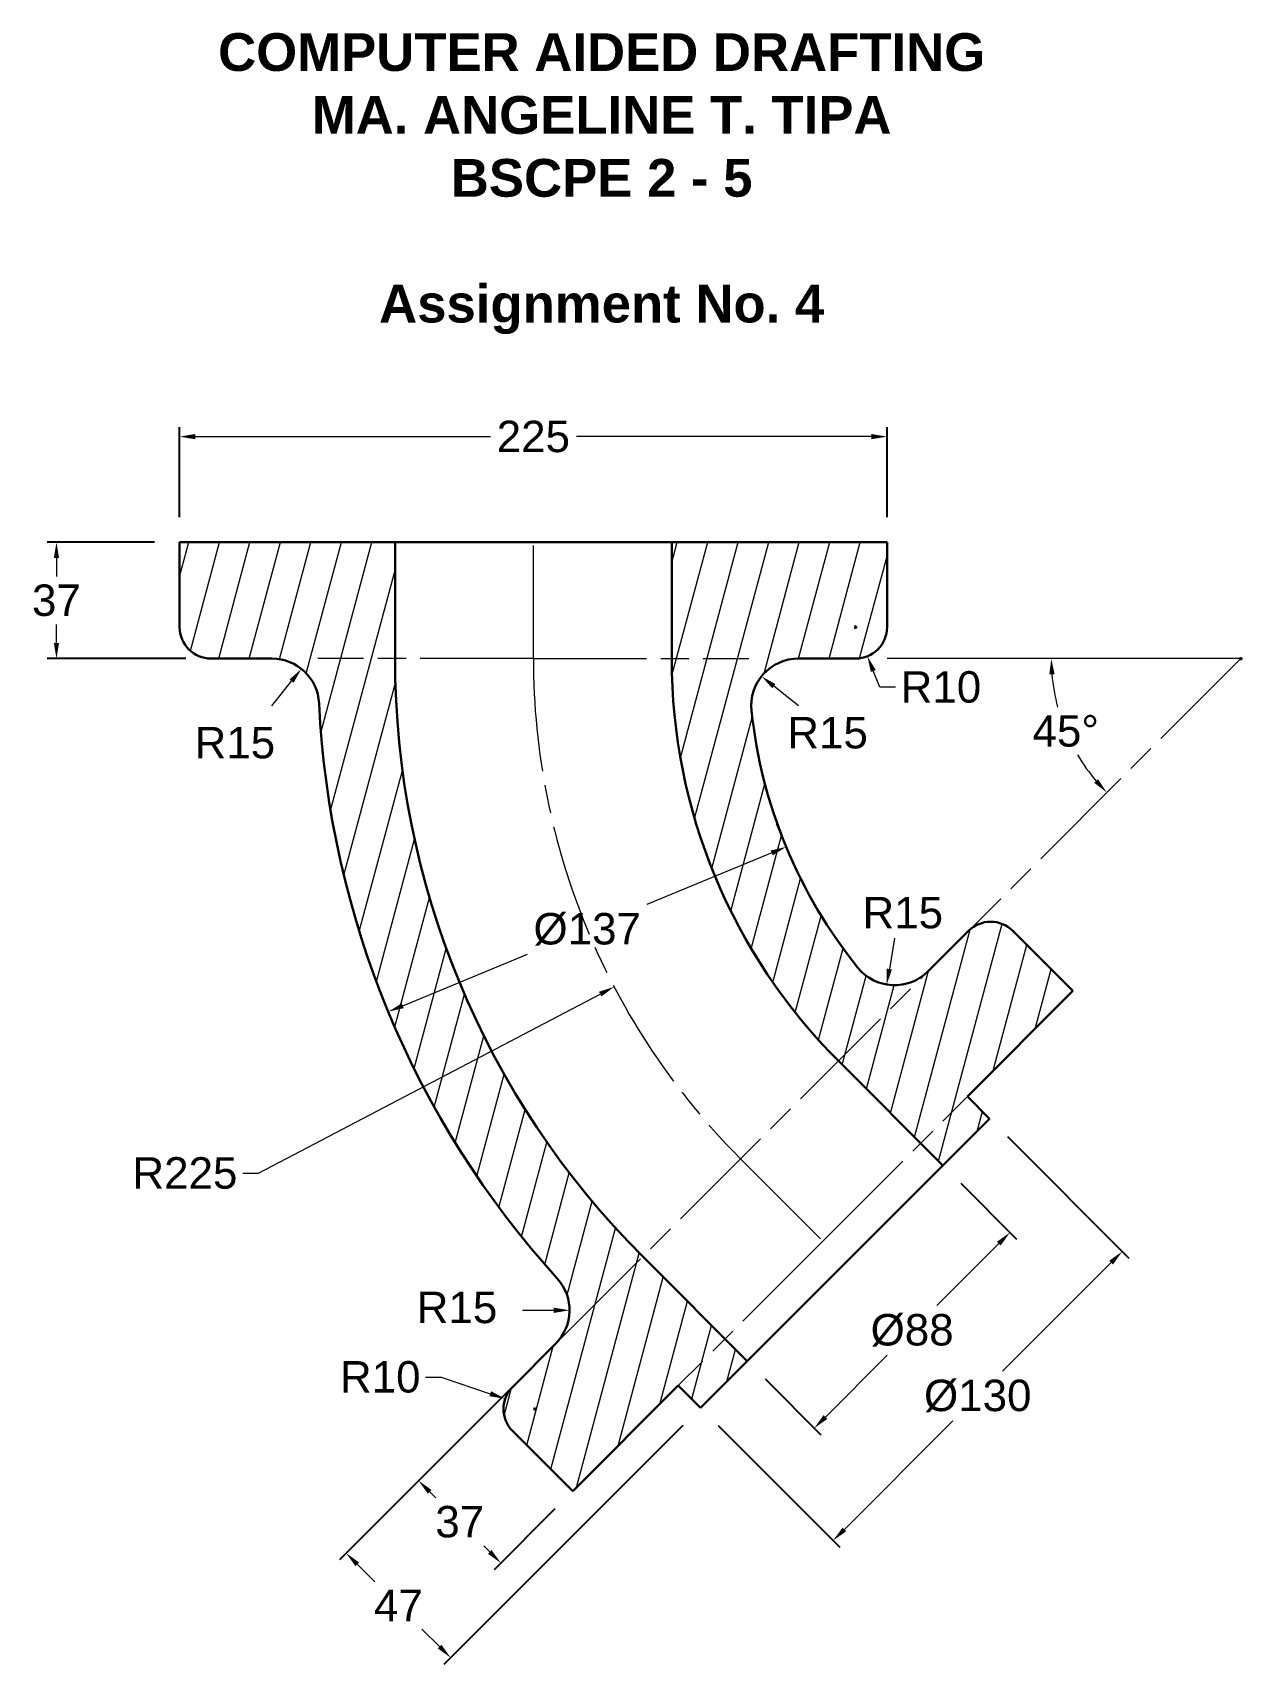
# Model space of a CAD drawing. Header units: inches. Extents: x 4135 to 4520, y 1749 to 2268.
import ezdxf

# ---------------------------------------------------------------- set-up
doc = ezdxf.new("R2010")
doc.units = ezdxf.units.IN
doc.header["$LTSCALE"] = 1.5
doc.header["$MEASUREMENT"] = 0
doc.linetypes.add('ACAD_ISO08W100', pattern=[36, 24, -3, 6, -3])
for name, color, linetype, lineweight in [('center line', 122, 'ACAD_ISO08W100', 13), ('extension line', 52, 'Continuous', 13), ('guide line', 142, 'Continuous', 9), ('hatch line', 7, 'Continuous', 13), ('object line', 7, 'Continuous', 30)]:
    doc.layers.add(name, color=color, linetype=linetype, lineweight=lineweight)
doc.styles.get("Standard").update_dxf_attribs({"font": 'arial.ttf'})
doc.dimstyles.new('ISO-25', dxfattribs={"dimtxt": 10, "dimasz": 5, "dimexe": 3, "dimexo": 8, "dimgap": 2.5, "dimtad": 0, "dimtih": 1, "dimtoh": 1, "dimdec": 0, "dimdsep": 46, "dimtxsty": 'Standard', "dimcen": 0.5, "dimadec": 0, "dimazin": 0, "dimtfac": 1, "dimtdec": 0, "dimtofl": 0, "dimtmove": 0, "dimatfit": 3, "dimfxl": 0.03937, "dimlwd": 13, "dimarcsym": 0})

# ---------------------------------------------------------------- blocks, each defined once
blk = doc.blocks.new('*D2')
at = {"layer": 'Defpoints', "color": 0, "transparency": 16777216}
for p in [(4406.65, 2139.81), (4181.65, 2106.22), (4406.65, 2106.22)]:
    blk.add_point(p, dxfattribs=at)
at = {"layer": 'extension line', "color": 0, "linetype": 'Continuous', "lineweight": -2, "transparency": 16777216}
for p, q in [((4181.65, 2114.22), (4181.65, 2142.81)), ((4406.65, 2114.22), (4406.65, 2142.81))]:
    blk.add_line(p, q, dxfattribs=at)
at = {"layer": 'extension line', "color": 0, "linetype": 'Continuous', "lineweight": 13, "transparency": 16777216}
for p, q in [((4186.65, 2139.81), (4280.48, 2139.81)), ((4401.65, 2139.81), (4307.82, 2139.81))]:
    blk.add_line(p, q, dxfattribs=at)
at = {"layer": 'extension line', "color": 0, "transparency": 16777216}
for points in [[(4186.65, 2140.65), (4186.65, 2138.98), (4181.65, 2139.81)], [(4401.65, 2140.65), (4401.65, 2138.98), (4406.65, 2139.81)]]:
    blk.add_solid(points, dxfattribs=at)
at = {"layer": 'extension line', "color": 0, "transparency": 16777216, "insert": (4294.15, 2139.81), "char_height": 10, "attachment_point": 5}
blk.add_mtext('225', dxfattribs=at)
blk = doc.blocks.new('*D3')
at = {"layer": 'Defpoints', "color": 0, "transparency": 16777216}
for p in [(4424.4, 1908), (4445.73, 1886.67), (4362.18, 1845.77)]:
    blk.add_point(p, dxfattribs=at)
at = {"layer": 'extension line', "color": 0, "linetype": 'Continuous', "lineweight": -2, "transparency": 16777216}
for p, q in [((4430.06, 1902.34), (4447.85, 1884.55)), ((4367.83, 1840.11), (4385.62, 1822.32))]:
    blk.add_line(p, q, dxfattribs=at)
at = {"layer": 'extension line', "color": 0, "linetype": 'Continuous', "lineweight": 13, "transparency": 16777216}
for p, q in [((4442.19, 1883.13), (4422.5, 1863.44)), ((4387.04, 1827.98), (4406.73, 1847.67))]:
    blk.add_line(p, q, dxfattribs=at)
at = {"layer": 'extension line', "color": 0, "transparency": 16777216}
for points in [[(4441.6, 1883.72), (4442.78, 1882.55), (4445.73, 1886.67)], [(4386.45, 1828.57), (4387.63, 1827.39), (4383.5, 1824.45)]]:
    blk.add_solid(points, dxfattribs=at)
at = {"layer": 'extension line', "color": 0, "transparency": 16777216, "insert": (4414.62, 1855.56), "char_height": 10, "attachment_point": 5}
blk.add_mtext('%%C88', dxfattribs=at)
blk = doc.blocks.new('*D4')
at = {"layer": 'Defpoints', "color": 0, "transparency": 16777216}
for p in [(4439.25, 1922.85), (4481.45, 1880.64), (4347.33, 1830.92)]:
    blk.add_point(p, dxfattribs=at)
at = {"layer": 'extension line', "color": 0, "linetype": 'Continuous', "lineweight": -2, "transparency": 16777216}
for p, q in [((4444.91, 1917.19), (4483.58, 1878.52)), ((4352.98, 1825.27), (4391.65, 1786.6))]:
    blk.add_line(p, q, dxfattribs=at)
at = {"layer": 'extension line', "color": 0, "linetype": 'Continuous', "lineweight": 13, "transparency": 16777216}
for p, q in [((4477.92, 1877.11), (4443.38, 1842.57)), ((4393.07, 1792.25), (4427.61, 1826.8))]:
    blk.add_line(p, q, dxfattribs=at)
at = {"layer": 'extension line', "color": 0, "transparency": 16777216}
for points in [[(4477.33, 1877.7), (4478.51, 1876.52), (4481.45, 1880.64)], [(4392.48, 1792.84), (4393.66, 1791.67), (4389.53, 1788.72)]]:
    blk.add_solid(points, dxfattribs=at)
at = {"layer": 'extension line', "color": 0, "transparency": 16777216, "insert": (4435.49, 1834.68), "char_height": 10, "attachment_point": 5}
blk.add_mtext('%%C130', dxfattribs=at)
blk = doc.blocks.new('*D5')
at = {"layer": 'Defpoints', "color": 0, "transparency": 16777216}
for p in [(4374.57, 2009.33), (4374.57, 2009.33), (4248, 1956.9)]:
    blk.add_point(p, dxfattribs=at)
at = {"layer": 'extension line', "color": 0, "linetype": 'Continuous', "lineweight": -2, "transparency": 16777216}
for p, q in [((4371.51, 2016.72), (4373.42, 2012.1)), ((4244.93, 1964.29), (4246.85, 1959.67))]:
    blk.add_line(p, q, dxfattribs=at)
at = {"layer": 'extension line', "color": 0, "linetype": 'Continuous', "lineweight": 13, "transparency": 16777216}
for p, q in [((4369.95, 2007.41), (4330.27, 1990.98)), ((4252.62, 1958.81), (4292.29, 1975.25))]:
    blk.add_line(p, q, dxfattribs=at)
at = {"layer": 'extension line', "color": 0, "transparency": 16777216}
for points in [[(4369.63, 2008.18), (4370.27, 2006.64), (4374.57, 2009.33)], [(4252.3, 1959.58), (4252.93, 1958.04), (4248, 1956.9)]]:
    blk.add_solid(points, dxfattribs=at)
at = {"layer": 'extension line', "color": 0, "transparency": 16777216, "insert": (4311.28, 1983.11), "char_height": 10, "attachment_point": 5}
blk.add_mtext('%%C137', dxfattribs=at)
blk = doc.blocks.new('*D6')
at = {"layer": 'Defpoints', "color": 0, "transparency": 16777216}
for p in [(4181.65, 2106.22), (4142.47, 2069.22), (4191.65, 2069.22)]:
    blk.add_point(p, dxfattribs=at)
at = {"layer": 'extension line', "color": 0, "linetype": 'Continuous', "lineweight": -2, "transparency": 16777216}
for p, q in [((4173.65, 2106.22), (4139.47, 2106.22)), ((4183.65, 2069.22), (4139.47, 2069.22))]:
    blk.add_line(p, q, dxfattribs=at)
at = {"layer": 'extension line', "color": 0, "linetype": 'Continuous', "lineweight": 13, "transparency": 16777216}
for p, q in [((4142.47, 2101.22), (4142.47, 2095.33)), ((4142.47, 2074.22), (4142.47, 2080.11))]:
    blk.add_line(p, q, dxfattribs=at)
at = {"layer": 'extension line', "color": 0, "transparency": 16777216}
for points in [[(4141.63, 2101.22), (4143.3, 2101.22), (4142.47, 2106.22)], [(4141.63, 2074.22), (4143.3, 2074.22), (4142.47, 2069.22)]]:
    blk.add_solid(points, dxfattribs=at)
at = {"layer": 'extension line', "color": 0, "transparency": 16777216, "insert": (4142.47, 2087.72), "char_height": 10, "attachment_point": 5}
blk.add_mtext('37', dxfattribs=at)
blk = doc.blocks.new('*D7')
at = {"layer": 'Defpoints', "color": 0, "transparency": 16777216}
for p in [(4287.58, 1837.64), (4257.66, 1807.72), (4306.67, 1804.41)]:
    blk.add_point(p, dxfattribs=at)
at = {"layer": 'extension line', "color": 0, "linetype": 'Continuous', "lineweight": -2, "transparency": 16777216}
for p, q in [((4281.92, 1831.98), (4255.54, 1805.6)), ((4301.01, 1798.75), (4281.7, 1779.44))]:
    blk.add_line(p, q, dxfattribs=at)
at = {"layer": 'extension line', "color": 0, "linetype": 'Continuous', "lineweight": 13, "transparency": 16777216}
for p, q in [((4261.19, 1804.19), (4263.13, 1802.25)), ((4280.28, 1785.09), (4278.35, 1787.03))]:
    blk.add_line(p, q, dxfattribs=at)
at = {"layer": 'extension line', "color": 0, "transparency": 16777216}
for points in [[(4261.78, 1804.77), (4260.6, 1803.6), (4257.66, 1807.72)], [(4280.87, 1785.68), (4279.7, 1784.5), (4283.82, 1781.56)]]:
    blk.add_solid(points, dxfattribs=at)
at = {"layer": 'extension line', "color": 0, "transparency": 16777216, "insert": (4270.74, 1794.64), "char_height": 10, "attachment_point": 5}
blk.add_mtext('37', dxfattribs=at)
blk = doc.blocks.new('*D8')
at = {"layer": 'Defpoints', "color": 0, "transparency": 16777216}
for p in [(4301.27, 1851.33), (4347.33, 1830.92), (4267.85, 1751.44)]:
    blk.add_point(p, dxfattribs=at)
at = {"layer": 'extension line', "color": 0, "linetype": 'Continuous', "lineweight": -2, "transparency": 16777216}
for p, q in [((4295.61, 1845.68), (4232.49, 1782.56)), ((4341.67, 1825.27), (4265.73, 1749.32))]:
    blk.add_line(p, q, dxfattribs=at)
at = {"layer": 'extension line', "color": 0, "linetype": 'Continuous', "lineweight": 13, "transparency": 16777216}
for p, q in [((4238.15, 1781.14), (4243.73, 1775.56)), ((4264.31, 1754.98), (4258.73, 1760.56))]:
    blk.add_line(p, q, dxfattribs=at)
at = {"layer": 'extension line', "color": 0, "transparency": 16777216}
for points in [[(4238.74, 1781.73), (4237.56, 1780.55), (4234.61, 1784.68)], [(4264.9, 1755.57), (4263.72, 1754.39), (4267.85, 1751.44)]]:
    blk.add_solid(points, dxfattribs=at)
at = {"layer": 'extension line', "color": 0, "transparency": 16777216, "insert": (4251.23, 1768.06), "char_height": 10, "attachment_point": 5}
blk.add_mtext('47', dxfattribs=at)
blk = doc.blocks.new('*D9')
at = {"layer": 'Defpoints', "color": 0, "transparency": 16777216}
for p in [(4220.37, 2065.94), (4211.02, 2054.22)]:
    blk.add_point(p, dxfattribs=at)
at = {"layer": 'extension line', "color": 0, "linetype": 'Continuous', "lineweight": 13, "transparency": 16777216}
blk.add_line((4211.02, 2054.22), (4217.25, 2062.04), dxfattribs=at)
at = {"layer": 'extension line', "color": 0, "transparency": 16777216}
blk.add_solid([(4216.6, 2062.56), (4217.91, 2061.52), (4220.37, 2065.94)], dxfattribs=at)
at = {"layer": 'extension line', "color": 0, "transparency": 16777216, "insert": (4199.21, 2042.42), "char_height": 10, "attachment_point": 5}
blk.add_mtext('R15', dxfattribs=at)
blk = doc.blocks.new('*D10')
at = {"layer": 'Defpoints', "color": 0, "transparency": 16777216}
for p in [(4290.66, 1861.94), (4305.66, 1861.94)]:
    blk.add_point(p, dxfattribs=at)
at = {"layer": 'extension line', "color": 0, "linetype": 'Continuous', "lineweight": 13, "transparency": 16777216}
blk.add_line((4290.66, 1861.94), (4300.66, 1861.94), dxfattribs=at)
at = {"layer": 'extension line', "color": 0, "transparency": 16777216}
blk.add_solid([(4300.66, 1862.77), (4300.66, 1861.11), (4305.66, 1861.94)], dxfattribs=at)
at = {"layer": 'extension line', "color": 0, "transparency": 16777216, "insert": (4269.87, 1862.79), "char_height": 10, "attachment_point": 5}
blk.add_mtext('R15', dxfattribs=at)
blk = doc.blocks.new('*D11')
at = {"layer": 'Defpoints', "color": 0, "transparency": 16777216}
for p in [(4519.15, 2069.22), (4319.84, 1964.82)]:
    blk.add_point(p, dxfattribs=at)
at = {"layer": 'extension line', "color": 0, "lineweight": -2, "transparency": 16777216}
for p, q in [((4518.65, 2069.22), (4519.65, 2069.22)), ((4519.15, 2068.72), (4519.15, 2069.72))]:
    blk.add_line(p, q, dxfattribs=at)
at = {"layer": 'extension line', "color": 0, "linetype": 'Continuous', "lineweight": 13, "transparency": 16777216}
for p, q in [((4206.7, 1905.56), (4315.41, 1962.5)), ((4201.7, 1905.56), (4206.7, 1905.56))]:
    blk.add_line(p, q, dxfattribs=at)
at = {"layer": 'extension line', "color": 0, "transparency": 16777216}
blk.add_solid([(4315.02, 1963.24), (4315.8, 1961.76), (4319.84, 1964.82)], dxfattribs=at)
at = {"layer": 'extension line', "color": 0, "transparency": 16777216, "insert": (4183.33, 1905.56), "char_height": 10, "attachment_point": 5}
blk.add_mtext('R225', dxfattribs=at)
blk = doc.blocks.new('*D13')
at = {"layer": 'Defpoints', "color": 0, "transparency": 16777216}
for p in [(4285.18, 1833.79), (4294.65, 1830.57)]:
    blk.add_point(p, dxfattribs=at)
at = {"layer": 'extension line', "color": 0, "linetype": 'Continuous', "lineweight": 13, "transparency": 16777216}
for p, q in [((4259.88, 1840.71), (4264.88, 1840.71)), ((4264.88, 1840.71), (4280.45, 1835.41))]:
    blk.add_line(p, q, dxfattribs=at)
at = {"layer": 'extension line', "color": 0, "lineweight": -2, "transparency": 16777216}
for p, q in [((4294.15, 1830.57), (4295.15, 1830.57)), ((4294.65, 1830.07), (4294.65, 1831.07))]:
    blk.add_line(p, q, dxfattribs=at)
at = {"layer": 'extension line', "color": 0, "transparency": 16777216}
blk.add_solid([(4280.72, 1836.19), (4280.18, 1834.62), (4285.18, 1833.79)], dxfattribs=at)
at = {"layer": 'extension line', "color": 0, "transparency": 16777216, "insert": (4245.45, 1840.71), "char_height": 10, "attachment_point": 5}
blk.add_mtext('R10', dxfattribs=at)
blk = doc.blocks.new('*D14')
at = {"layer": 'Defpoints', "color": 0, "transparency": 16777216}
for p in [(4409.06, 1980.33), (4406.54, 1965.54)]:
    blk.add_point(p, dxfattribs=at)
at = {"layer": 'extension line', "color": 0, "linetype": 'Continuous', "lineweight": 13, "transparency": 16777216}
blk.add_line((4409.06, 1980.33), (4407.38, 1970.47), dxfattribs=at)
at = {"layer": 'extension line', "color": 0, "transparency": 16777216}
blk.add_solid([(4406.56, 1970.61), (4408.2, 1970.33), (4406.54, 1965.54)], dxfattribs=at)
at = {"layer": 'extension line', "color": 0, "transparency": 16777216, "insert": (4411.65, 1988.35), "char_height": 10, "attachment_point": 5}
blk.add_mtext('R15', dxfattribs=at)
blk = doc.blocks.new('*D15')
at = {"layer": 'Defpoints', "color": 0, "transparency": 16777216}
for p in [(4366.73, 2063.58), (4378.45, 2054.22)]:
    blk.add_point(p, dxfattribs=at)
at = {"layer": 'extension line', "color": 0, "linetype": 'Continuous', "lineweight": 13, "transparency": 16777216}
blk.add_line((4378.45, 2054.22), (4370.64, 2060.46), dxfattribs=at)
at = {"layer": 'extension line', "color": 0, "transparency": 16777216}
blk.add_solid([(4371.16, 2061.11), (4370.12, 2059.8), (4366.73, 2063.58)], dxfattribs=at)
at = {"layer": 'extension line', "color": 0, "transparency": 16777216, "insert": (4387.73, 2045.58), "char_height": 10, "attachment_point": 5}
blk.add_mtext('R15', dxfattribs=at)
blk = doc.blocks.new('*D16')
at = {"layer": 'Defpoints', "color": 0, "transparency": 16777216}
for p in [(4396.65, 2079.22), (4400.39, 2069.94)]:
    blk.add_point(p, dxfattribs=at)
at = {"layer": 'extension line', "color": 0, "lineweight": -2, "transparency": 16777216}
for p, q in [((4396.15, 2079.22), (4397.15, 2079.22)), ((4396.65, 2078.72), (4396.65, 2079.72))]:
    blk.add_line(p, q, dxfattribs=at)
at = {"layer": 'extension line', "color": 0, "linetype": 'Continuous', "lineweight": 13, "transparency": 16777216}
for p, q in [((4404.35, 2060.14), (4402.27, 2065.31)), ((4409.35, 2060.14), (4404.35, 2060.14))]:
    blk.add_line(p, q, dxfattribs=at)
at = {"layer": 'extension line', "color": 0, "transparency": 16777216}
blk.add_solid([(4403.04, 2065.62), (4401.49, 2064.99), (4400.39, 2069.94)], dxfattribs=at)
at = {"layer": 'extension line', "color": 0, "transparency": 16777216, "insert": (4423.78, 2060.14), "char_height": 10, "attachment_point": 5}
blk.add_mtext('R10', dxfattribs=at)
blk = doc.blocks.new('*D17')
at = {"layer": 'Defpoints', "color": 0, "transparency": 16777216}
for p in [(4406.65, 2069.22), (4519.15, 2069.22), (4519.15, 2069.22), (4460.94, 2053.62), (4287.58, 1837.64)]:
    blk.add_point(p, dxfattribs=at)
at = {"layer": 'extension line', "color": 0, "linetype": 'Continuous', "lineweight": 13, "transparency": 16777216}
for start, end in [(184.7545, 194.8822), (210.5663, 220.2455)]:
    blk.add_arc((4519.15, 2069.22), 60.27, start, end, dxfattribs=at)
at = {"layer": 'extension line', "color": 0, "transparency": 16777216}
for points in [[(4458.26, 2064.19), (4459.92, 2064.26), (4458.88, 2069.22)], [(4473.76, 2030.84), (4472.54, 2029.71), (4476.54, 2026.6)]]:
    blk.add_solid(points, dxfattribs=at)
at = {"layer": 'extension line', "color": 0, "transparency": 16777216, "insert": (4463.47, 2046.15), "char_height": 10, "attachment_point": 5}
blk.add_mtext('45°', dxfattribs=at)

msp = doc.modelspace()

# ---------------------------------------------------------------- hatches: boundary and pattern name
at = {"layer": 'hatch line'}
h = msp.add_hatch(dxfattribs=at)
h.set_pattern_fill('ANSI31', color=256, scale=75, angle=30)
h.paths.add_polyline_path([(4250.15, 2069.22), (4250.15, 2106.22), (4181.65, 2106.22), (4181.65, 2079.22, 0.414214), (4191.65, 2069.22), (4211.02, 2069.22, -0.400037), (4226, 2054.95, 0.173746), (4301.77, 1872.02, -0.400037), (4301.27, 1851.33), (4287.58, 1837.64, 0.414214), (4287.58, 1823.5), (4306.67, 1804.41), (4340.26, 1837.99), (4347.33, 1830.92), (4362.18, 1845.77), (4328.94, 1879.01, -0.198912)])
h.paths.add_polyline_path([(4406.65, 2106.22), (4338.15, 2106.22), (4338.15, 2069.22, 0.198912), (4391.17, 1941.23), (4424.4, 1908), (4439.25, 1922.85), (4432.18, 1929.92), (4465.77, 1963.5), (4446.68, 1982.6, 0.414214), (4432.53, 1982.6), (4419.66, 1969.73, -0.445674), (4397.38, 1970.91, -0.144234), (4363.54, 2052.63, -0.445674), (4378.45, 2069.22), (4396.65, 2069.22, 0.414214), (4406.65, 2079.22)])

# ---------------------------------------------------------------- linework, layer by layer
at = {"layer": 'center line'}
for p, q in [((4294.15, 2069.22), (4294.15, 2106.22)), ((4294.15, 2069.22), (4225.65, 2069.22)), ((4519.15, 2069.22), (4287.58, 1837.64)), ((4294.15, 2069.22), (4362.65, 2069.22)), ((4386.22, 1883.96), (4432.18, 1929.92)), ((4360.06, 1910.12), (4386.22, 1883.96)), ((4386.22, 1883.96), (4340.26, 1837.99))]:
    msp.add_line(p, q, dxfattribs=at)
msp.add_arc((4519.15, 2069.22), 225, 180, 225, dxfattribs=at)
at = {"layer": 'guide line'}
msp.add_line((4519.15, 2069.22), (4406.65, 2069.22), dxfattribs=at)
at = {"layer": 'object line'}
for p, q in [((4181.65, 2106.22), (4181.65, 2079.22)), ((4294.15, 2106.22), (4181.65, 2106.22)), ((4250.15, 2106.22), (4250.15, 2069.22)), ((4294.15, 2106.22), (4406.65, 2106.22)), ((4338.15, 2106.22), (4338.15, 2069.22)), ((4406.65, 2106.22), (4406.65, 2079.22)), ((4211.02, 2069.22), (4191.65, 2069.22)), ((4378.45, 2069.22), (4396.65, 2069.22)), ((4432.53, 1982.6), (4419.66, 1969.73)), ((4465.77, 1963.5), (4446.68, 1982.6)), ((4432.18, 1929.92), (4465.77, 1963.5)), ((4391.17, 1941.23), (4424.4, 1908)), ((4439.25, 1922.85), (4432.18, 1929.92)), ((4347.33, 1830.92), (4439.25, 1922.85)), ((4328.94, 1879.01), (4362.18, 1845.77)), ((4301.27, 1851.33), (4287.58, 1837.64)), ((4340.26, 1837.99), (4306.67, 1804.41)), ((4340.26, 1837.99), (4347.33, 1830.92)), ((4306.67, 1804.41), (4287.58, 1823.5))]:
    msp.add_line(p, q, dxfattribs=at)
for centre, radius, start, end in [((4191.65, 2079.22), 10, 180, 270), ((4396.65, 2079.22), 10, 270, 0), ((4211.02, 2054.22), 15, 2.787, 90), ((4519.15, 2069.22), 269, 180, 225), ((4519.15, 2069.22), 181, 180, 225), ((4378.45, 2054.22), 15, 90, 186.0852), ((4519.15, 2069.22), 293.5, 182.787, 222.213), ((4519.15, 2069.22), 156.5, 186.0852, 218.9148), ((4439.6, 1975.53), 10, 45, 135), ((4409.06, 1980.33), 15, 218.9148, 315), ((4290.66, 1861.94), 15, 315, 42.213), ((4294.65, 1830.57), 10, 135, 225)]:
    msp.add_arc(centre, radius, start, end, dxfattribs=at)

# ---------------------------------------------------------------- texts
at = {"layer": 'object line', "insert": (4178.51, 2268.13), "char_height": 12, "attachment_point": 1}
msp.add_mtext_dynamic_manual_height_columns('\\pxqc;{\\fArial|b1|i0|c0|p34;COMPUTER AIDED DRAFTING\\PMA. ANGELINE T. TIPA\\PBSCPE 2 - 5\\P\\PAssignment No. 4}', width=274.733, gutter_width=0.492, heights=[0], dxfattribs=at)

# ---------------------------------------------------------------- dimensions: what is measured, and where the dimension line sits
at = {"layer": 'extension line'}
dim = msp.add_linear_dim(base=(4406.65, 2139.81), p1=(4181.65, 2106.22), p2=(4406.65, 2106.22), dimstyle='ISO-25', dxfattribs=at)
dim.commit()
dim.dimension.update_dxf_attribs({"geometry": '*D2', "text_midpoint": (4294.15, 2139.81)})
for base, p1, p2, angle, picture, middle in [((4142.47, 2069.22), (4181.65, 2106.22), (4191.65, 2069.22), 270, '*D6', (4142.47, 2087.72)), ((4267.85, 1751.44), (4301.27, 1851.33), (4347.33, 1830.92), 315, '*D8', (4251.23, 1768.06)), ((4257.66, 1807.72), (4306.67, 1804.41), (4287.58, 1837.64), 315, '*D7', (4270.74, 1794.64))]:
    dim = msp.add_linear_dim(base=base, p1=p1, p2=p2, angle=angle, dimstyle='ISO-25', dxfattribs=at)
    dim.commit()
    dim.dimension.update_dxf_attribs({"geometry": picture, "text_midpoint": middle})
for center, mpoint, picture, middle in [((4396.65, 2079.22), (4400.39, 2069.94), '*D16', (4423.78, 2060.14)), ((4519.15, 2069.22), (4319.84, 1964.82), '*D11', (4183.33, 1905.56)), ((4294.65, 1830.57), (4285.18, 1833.79), '*D13', (4245.45, 1840.71))]:
    dim = msp.add_radius_dim(center=center, mpoint=mpoint, dimstyle='ISO-25', dxfattribs=at)
    dim.commit()
    dim.dimension.update_dxf_attribs({"geometry": picture, "text_midpoint": middle, "dimtype": 164})
for center, mpoint, picture, middle in [((4211.02, 2054.22), (4220.37, 2065.94), '*D9', (4199.21, 2042.42)), ((4378.45, 2054.22), (4366.73, 2063.58), '*D15', (4387.73, 2045.58)), ((4409.06, 1980.33), (4406.54, 1965.54), '*D14', (4411.65, 1988.35)), ((4290.66, 1861.94), (4305.66, 1861.94), '*D10', (4269.87, 1862.79))]:
    dim = msp.add_radius_dim(center=center, mpoint=mpoint, dimstyle='ISO-25', override={"dimtmove": 2}, dxfattribs=at)
    dim.commit()
    dim.dimension.update_dxf_attribs({"geometry": picture, "text_midpoint": middle, "dimtype": 164})
dim = msp.add_angular_dim_2l(base=(4460.94, 2053.62), line1=((4519.15, 2069.22), (4287.58, 1837.64)), line2=((4519.15, 2069.22), (4406.65, 2069.22)), dimstyle='ISO-25', dxfattribs=at)
dim.commit()
dim.dimension.update_dxf_attribs({"geometry": '*D17', "text_midpoint": (4463.47, 2046.15)})
for p1, p2, distance, picture, middle in [((4248, 1956.9), (4374.57, 2009.33), 0, '*D5', (4311.28, 1983.11)), ((4347.33, 1830.92), (4439.25, 1922.85), -59.68, '*D4', (4435.49, 1834.68)), ((4362.18, 1845.77), (4424.4, 1908), -30.16, '*D3', (4414.62, 1855.56))]:
    dim = msp.add_aligned_dim(p1=p1, p2=p2, distance=distance, text='%%C<>', dimstyle='ISO-25', dxfattribs=at)
    dim.commit()
    dim.dimension.update_dxf_attribs({"geometry": picture, "text_midpoint": middle})

doc.saveas('drawing.dxf')
